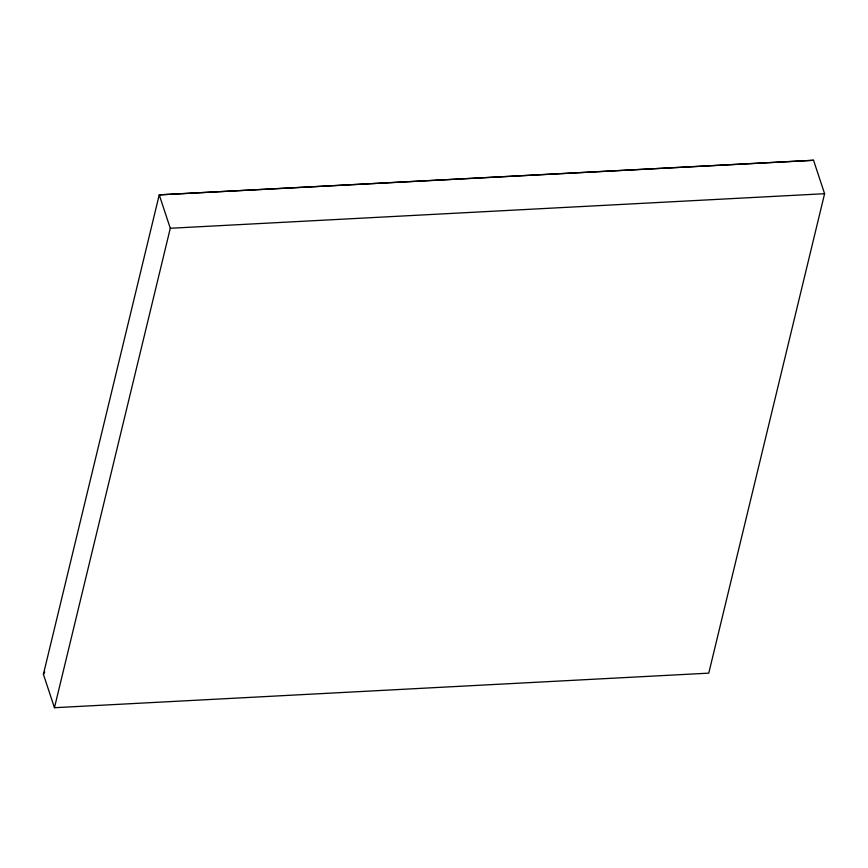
<?xml version="1.0" encoding="UTF-8"?>
<svg xmlns="http://www.w3.org/2000/svg" width="868" height="868" viewBox="0 0 868 868"><rect width="100%" height="100%" fill="white"/><g stroke="black" fill="none" stroke-linecap="round" stroke-linejoin="round"><path stroke-width="1.3" d="M43.4 674.295L159.235 194.855L813.544 160.287L824.6 193.705L708.765 673.145L54.456 707.713L43.4 674.295L44.767 672.049M54.456 707.713L170.291 228.273L159.235 194.855L813.544 160.287M170.291 228.273L824.6 193.705"/></g></svg>
